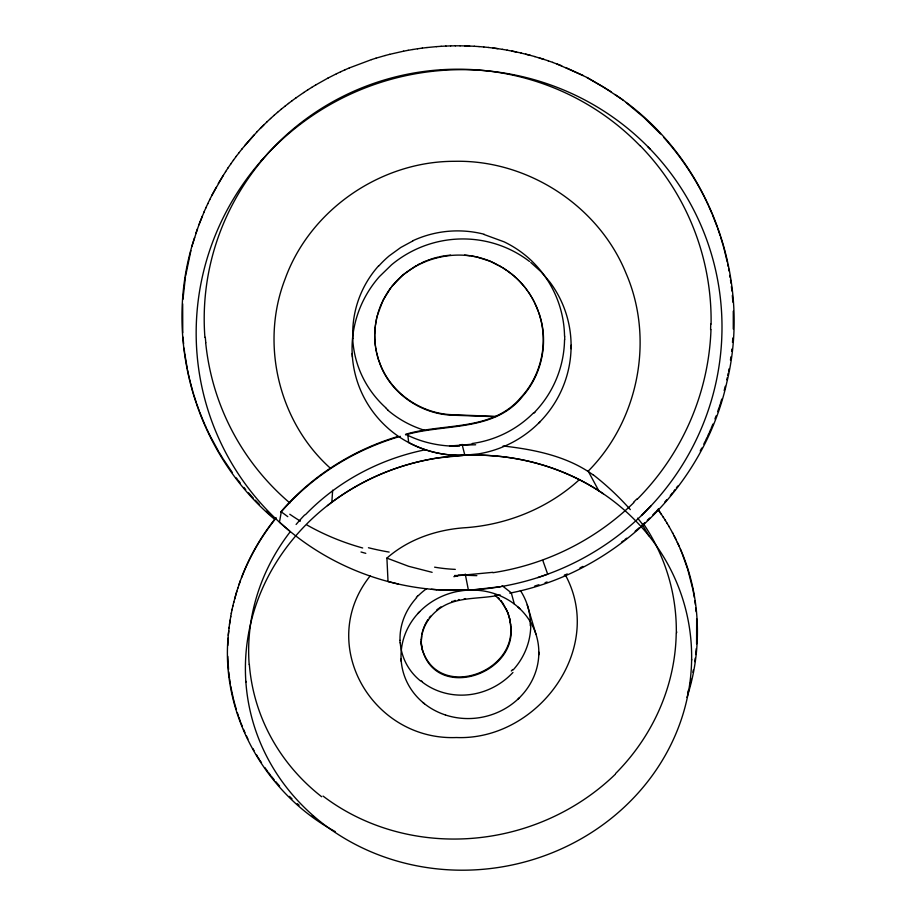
<?xml version="1.0" encoding="UTF-8"?>
<svg xmlns="http://www.w3.org/2000/svg" width="916" height="916" viewBox="0 0 916 916"><rect width="100%" height="100%" fill="white"/><g stroke="black" fill="none" stroke-linecap="round" stroke-linejoin="round"><path stroke-width="1.37" d="M676.684 631.811L676.684 632.601M564.703 339.676L564.703 336.252M691.637 659.257L691.626 660.196M421.314 641.543L421.566 636.105M374.747 335.222L374.804 332.187M530.272 625.662L530.272 623.006M710.736 324.092L710.598 329.531M571.057 348.698L571.092 345.229M733.269 329.05L733.281 311.142M374.77 333.905L374.862 330.871M421.268 639.425L421.314 642.208M538.791 654.791L538.837 652.146M227.821 645.437L228.164 638.177M182.673 303.814L182.753 332.737M696.595 643.868L696.664 618.815M374.884 331.26L374.953 329.554M327.436 505.632L331.832 502.254L332.657 490.175M421.383 639.551C422.058 628.033 428.425 617.338 437.39 610.262C454.909 595.698 479.457 599.751 500.17 594.919M732.491 342.424L732.823 337.97M182.937 299.36L185.421 277.09M374.976 329.943L375.194 326.92M696.24 648.631L695.656 654.562M228.256 635.326L229.172 627.265M228.771 630.906C218.741 711.514 264.369 793.382 335.245 831.602M375.079 328.626L375.354 325.604M731.609 351.297L731.85 349.076M228.989 628.044L230.179 620.006M375.377 325.993L375.732 322.993M730.441 360.125L730.911 356.816M694.729 661.661L695.221 658.123M229.458 624.414L230.775 616.376M375.549 324.676L375.949 321.676M185.605 275.979L190.883 250.606M421.772 634.788L422.505 631.49M230.603 617.144L231.439 612.758M375.972 322.054L376.465 319.077M728.586 371.083L728.999 368.908M692.885 672.252L693.332 669.905M231.267 613.514L232.172 609.14M376.213 320.749L376.751 317.783M727.728 375.445L728.174 373.27M232 609.896L232.973 605.533M726.789 379.785L727.27 377.621M232.79 606.289L233.832 601.927M376.774 318.15L378.526 311.371M691.362 679.26L689.611 686.21M233.66 602.682L236.809 591.186M377.06 316.489L377.392 315.207M724.167 390.56L725.266 386.266M234.588 599.087L237.942 587.637M191.81 246.507L197.501 228.92M377.77 314.291L383.06 300.253L390.857 287.681M422.688 630.838L423.306 628.88M687.63 693.103L688.649 689.668M194.627 237.542C161.617 336.401 194.81 452.653 274.777 519.429M720.445 403.315L721.751 399.09M686.966 697.362C703.499 646.982 700.5 590.213 677.313 542.386M719.415 406.464L720.102 404.368M237.771 588.37L240.381 580.561M195.784 233.477L199.047 224.638M717.629 411.696L719.071 407.517M378.949 310.112L379.384 308.852M238.962 584.82C247.102 560.432 259.961 537.703 276.014 517.666M423.535 628.239L424.291 626.315M198.806 224.889L204.119 211.94M199.448 223.573L202.356 216.142M714.938 418.955L716.117 415.853M379.842 307.593L381.365 303.883M241.526 577.767C249.793 556.31 261.507 536.226 275.899 518.307M711.217 428.161L712.911 424.085M709.442 432.203L710.77 429.169M203.902 212.169L205.963 207.749M707.621 436.211L708.995 433.199M205.734 207.978L207.875 203.604M424.566 625.685L425.161 624.426M381.938 303.013C400.475 260.007 457.737 242.225 498.086 265.148M705.732 440.195L707.152 437.207M207.657 203.821L209.856 199.47M703.774 444.145L705.24 441.18M209.638 199.688L216.245 187.276M211.699 195.577L223.252 175.391M425.471 623.807L426.135 622.571M700.213 450.97L701.77 448.05M218.294 183.463L225.725 171.498M426.478 621.964L426.833 621.357M427.2 620.75L427.967 619.571M225.531 171.67L228.267 167.651M228.073 167.811L230.878 163.838M230.683 163.998L233.557 160.071M233.362 160.22L236.294 156.338M370.144 575.958C315.791 644.062 372.274 740.895 456.363 737.529C537.005 740.792 605.774 649.341 565.344 574.916M429.203 617.831L430.531 616.136M676.42 487.804L677.737 486.053M236.11 156.487L239.11 152.663M673.729 491.262L675.081 489.545M238.927 152.8L241.984 149.022M391.682 286.616L402.948 274.869L416.414 265.491M670.306 495.533L672.367 492.98M241.801 149.159L254.098 134.938M244.744 145.564L257.281 131.538M664.65 502.208L666.791 499.724M260.968 161.101L263.316 158.445M281.006 511.666C311.577 476.068 352.797 450.077 397.647 436.566M280.891 512.296C312.104 475.976 354.389 449.619 400.315 436.337M378.594 266.201L380.415 264.22A105.649 103.577 6.8 0 1 389.231 255.85L400.761 247.492L412.841 240.942M512.651 669.516L511.3 670.993M417.936 613.502L419.677 611.659M416.333 597.301L418.04 595.526M650.875 505.975L641.463 515.525M656.543 511.082L658.799 508.701M535.391 411.742L533.891 413.299M587.957 471.385C638.532 420.707 654.597 339.252 626.086 273.426C598.721 205.734 527.547 159.647 454.702 161.308C381.113 161.101 309.986 209.627 285.048 279.14C260.064 343.546 278.59 421.612 329.955 467.836M257.133 131.652L263.831 124.908M540.142 421.623L538.585 423.192M652.742 514.998L655.787 511.872M636.78 499.071L633.506 502.311M260.384 128.309L267.197 121.668M519.498 697.66L518.044 699.057M647.28 520.345L649.639 518.078M267.06 121.771L270.609 118.485M644.898 522.589L641.692 525.544M270.483 118.588L274.09 115.359M579.507 479.537C548.684 507.773 508.117 524.399 466.565 527.627C437.665 529.322 408.708 538.883 386.77 558.222M639.253 527.719L635.132 531.291M273.953 115.45L277.617 112.29M277.491 112.382L281.201 109.279M281.075 109.359L284.842 106.325M436.714 609.976L438.455 608.602M284.727 106.405L288.529 103.439M624.975 539.524L626.704 538.184M288.414 103.508L292.261 100.611M331.832 502.254L332.92 501.453A223.607 206.901 -10.6 0 1 438.18 457.897L463.473 455.355M621.506 542.158L623.258 540.852M292.158 100.68L296.051 97.84M439.062 608.155L439.657 607.732M295.96 97.909L303.78 92.493M440.275 607.308L440.894 606.884M303.688 92.55L307.707 89.917M307.627 89.974L311.692 87.409M311.612 87.455L315.711 84.959M315.642 85.016L328.031 78.043M417.627 264.839L420.066 263.568M327.985 78.078L336.447 73.772M579.988 567.897L582.897 566.42M336.412 73.807L340.706 71.746M421.314 262.972L426.375 260.774M340.672 71.78L345.011 69.788M344.977 69.822L349.34 67.91M564.267 575.248L567.256 573.954M349.317 67.933L371.484 59.62M427.669 260.27L428.963 259.789M451.702 601.537L452.412 601.285M545.054 582.679L547.104 581.981M430.268 259.343L431.585 258.907M537.818 577.572L547.688 574.183L542.81 560.443M371.472 59.609L376.007 58.189M534.749 586.034L538.894 584.74M375.984 58.177L385.109 55.544M453.867 600.816L455.332 600.392M432.902 258.484L438.26 257.053M385.075 55.544L389.689 54.342M405.513 434.333C443.813 422.768 492.51 431.711 521.067 397.269C540.829 376.007 548.237 344.221 539.902 316.409M405.57 434.871C444.707 423.41 494.949 432.1 523.105 395.701C542.558 373.339 548.959 340.305 538.642 312.448M389.655 54.342L403.578 51.193M509.754 593.144C614.911 572.855 703.706 487.106 726.812 382.407C753.124 275.464 706.923 155.365 614.957 94.485M439.611 256.743L443.71 255.965M458.309 599.671L459.053 599.522M403.509 51.193L408.238 50.3M408.17 50.311L412.91 49.498M500.319 586.721L471.637 589.961M412.841 49.498L417.604 48.766M457.244 575.717L492.842 572.328M445.084 255.747L450.615 255.106M417.524 48.766L422.299 48.113M472.335 444.168L462.42 445.073M422.219 48.124L427.016 47.54M464.194 598.755L465.511 598.606M426.925 47.552L436.463 46.636M449.527 446L461.927 445.096M436.36 46.647L441.203 46.315M471.168 589.996L472.106 589.938M436.325 589.686L470.481 590.03M441.088 46.315L445.943 46.063M407.712 434.299L408.685 442.554A109.783 107.939 -22.7 0 0 462.088 455.378L463.13 455.378M470.137 590.053L470.813 590.064M469.45 590.087L468.877 590.11M463.267 455.366L478.45 453.889A109.783 107.939 -22.7 0 0 549.84 282.048L541.104 271.812L530.765 262.457M443.481 590.122A263.396 259.491 -24.6 0 0 468.408 590.133L469.095 590.11M464.755 455.298L464.859 455.298A223.607 206.901 -10.6 0 1 487.804 455.435L500.056 456.42A223.664 206.97 -10.6 0 1 651.608 776.436A223.664 206.97 -10.6 0 1 272.258 766.463A223.664 206.97 -10.6 0 1 462.088 455.424M464.458 455.309L463.817 455.332M445.817 46.075L450.683 45.892M459.569 445.176L475.644 444.775M462.981 455.355L462.259 455.366M462.603 455.366L449.561 454.874A109.897 108.054 -22.8 0 1 389.185 429.26L387.548 427.795A109.783 107.939 -22.7 0 1 379.373 276.655L391.567 264.793A109.783 107.939 -22.7 0 1 529.299 261.312L529.482 261.461M450.546 45.903L455.424 45.811M470.263 590.076L472.106 590.053M455.286 45.811L460.175 45.8M458.275 575.019L476.858 575.649M460.027 45.811L469.656 46.029M464.767 45.88L474.385 46.269M442.714 590.087L440.149 589.938M438.398 589.824L439.256 589.881M474.225 46.269L479.125 46.579M437.573 589.767L431.322 589.263M478.954 46.59L483.843 46.979M464.549 255.095L470.103 255.724M503.079 445.989C534.188 449.493 567.084 456.088 592.904 474.751M483.671 46.991L488.56 47.46M488.377 47.46L497.96 48.651M493.071 48.021L502.644 49.361M494.732 416.677L453.546 415.234C420.662 414.65 388.785 392.334 378.903 360.641M496.277 416.448L453.42 414.742C421.108 414.169 389.987 392.643 379.339 361.877M502.437 49.372L507.304 50.162M471.488 255.942L475.61 256.72M507.098 50.162L516.59 51.994M432.134 572.328L408.582 566.283L386.907 558.107L388.029 581.511L398.162 584.007M511.735 51.044L521.204 53.025M476.973 257.03L490.3 261.278L501.75 267.209M520.975 53.025L530.375 55.326M484.129 234.53L504.178 241.87A106.863 106.508 27.1 0 1 531.99 261.186L533.913 263.155A106.966 106.783 -46.8 0 1 564.542 336.252M525.566 54.136L534.921 56.586M365.793 553.344L361.007 552.005M534.669 56.586L543.955 59.345M539.192 57.926L548.432 60.845M548.157 60.834L552.875 62.414M552.6 62.391L561.68 65.769M557.008 64.04L583.103 75.456M565.733 67.544L587.282 77.608L611.453 91.932M586.95 77.562L603.22 86.837L622.926 99.97M499.128 265.514L506.468 270.231M502.747 267.632L510.979 273.552M603.255 493.735L597.679 490.071A223.412 206.741 -10.6 0 0 493.071 455.79A223.012 206.375 -10.7 0 0 464.859 455.298L462.58 446.332M502.094 585.645L511.277 592.824L514.368 604.079M287.796 516.67L281.292 511.838L279.46 522.189L289.605 530.994M507.418 270.724L513.155 275.327M422.39 681.676L420.913 680.565M312.15 815.652L314.085 817.061M626.269 102.707L644.108 117.614L660.55 133.919M424.486 703.763L422.952 702.515M511.861 274.113L515.261 277.159M494.903 595.068L501.063 601.274L506.182 609.232M387.834 409.899L386.266 408.525M297.311 803.664L299.108 805.233M514.002 275.911L516.292 278.109M517.987 607.033L519.807 608.705M272.75 516.945L266.419 511.22M516.074 277.777L517.311 279.059M289.456 796.382L292.032 798.855M517.093 278.739L518.319 280.044M518.09 279.712L519.292 281.029M647.795 146.652L650.211 149.125M259.262 504.281L255.289 500.182M639.918 145.678L637.559 143.285A253.148 249.106 -10.1 0 0 267.896 153.407L265.743 156.006A251.625 246.873 -17.1 0 0 204.909 337.34M519.074 280.708L521.215 283.067M498.476 597.827L499.46 598.892M520.036 281.716L523.07 285.162M253.331 498.109L248.534 492.831M663.665 137.331C678.996 154.449 692.164 173.502 702.755 193.906M279.598 786.088L275.716 781.611M521.925 283.777L523.963 286.227M243.885 487.404L245.717 489.591M274.193 779.791L271.216 776.104M523.734 285.895L524.845 287.315M500.88 600.553L502.632 602.877M524.616 286.983L525.715 288.414M238.263 480.442L240.255 482.972M268.319 772.348L270.483 775.176M525.475 288.071L526.551 289.525M236.305 477.889L237.599 479.595M267.609 771.398L264.827 767.562M526.322 289.181L527.387 290.647M657.928 509.399L661.455 514.426M527.147 290.303L528.188 291.78M232.446 472.713L223.401 459.34M658.97 510.785L663.493 517.494M527.96 291.448L528.979 292.937M503.056 603.472L507.67 612.552M528.75 292.593L529.746 294.093M260.178 760.704L261.484 762.685M529.517 293.75L530.501 295.273M663.092 516.876L665.474 520.586M258.266 757.715L259.537 759.707M530.261 294.929L531.234 296.463M665.073 519.967L667.398 523.712M222.817 458.424L218.901 451.966M256.411 754.681L257.648 756.708M530.994 296.108L531.944 297.654M666.985 523.082L669.264 526.86M642.826 525.509L648.952 535.849M531.704 297.311L533.307 300.093M218.34 451.038L210.611 436.783M668.852 526.242L672.825 533.261M252.862 748.532L254.03 750.593M532.391 298.513L533.959 301.318M588.198 471.145L598.778 490.77M672.413 532.62L676.157 539.753M533.719 300.963L534.589 302.555M703.27 194.913L704.301 196.951M674.107 535.849L679.248 546.348M534.349 302.2L536.913 307.616M208.688 432.89L210.119 435.81M704.816 197.971L706.316 201.051M246.415 735.869L247.938 739.075M534.955 303.459L538.425 311.509M506.319 609.151L507.945 613.239M206.833 428.974L208.218 431.917M706.82 202.081L708.263 205.173M205.035 425.013L206.375 427.99M708.744 206.214L711.95 213.508M243.53 729.376L244.95 732.64M203.306 421.028L204.6 424.028M680.29 549.016L681.687 552.371M202.883 420.032L199.642 411.948M712.396 214.562L717.32 227.282M682.134 553.493L687.767 569.397L692.817 589.171M240.874 722.781L242.167 726.09M537.188 308.543L539.753 315.459M198.509 408.88L199.264 410.918M240.461 721.659L238.847 717.205M507.75 612.495L509.651 618.827M196.677 403.738L198.131 407.86M508.002 613.182L508.437 614.613M717.697 228.347L720.251 235.87M196.333 402.708L193.974 395.437M378.926 361.076L378.102 358.156M237.336 712.705L238.458 716.083M508.472 614.567L509.468 618.117M378.514 359.828L377.381 355.637M720.583 236.958L722.884 244.549M527.227 604.926L535.917 634.124M193.036 392.288L193.665 394.384M235.263 705.87L236.271 709.293M192.726 391.246L190.436 382.785M723.182 245.637L723.789 247.824M377.758 357.32L376.751 353.084M422.379 649.845C438.627 700.637 517.219 673.02 510.475 624.586M234.324 702.435L234.954 704.725M724.098 248.912L727.281 262.091M462.099 444.397L462.431 445.703M233.443 698.977L234.038 701.278M189.383 378.526L190.173 381.72M377.071 354.778L376.465 351.801M233.179 697.809L231.416 689.656M422.299 650.005L421.704 646.65M188.41 374.243L189.143 377.449M509.456 618.082L509.811 619.537M187.517 369.938L188.192 373.167M727.739 264.3L728.197 266.51M509.617 618.792L509.96 620.258M376.476 352.225L375.961 349.225M465.248 574.046L468.408 590.133M421.818 647.291C434.424 703.465 521.204 673.878 510.235 622.399M187.299 368.862L184.769 353.645M728.609 268.731L729.033 270.941M509.765 619.514L510.223 621.701M693.057 590.351L693.721 593.877M376.213 350.931L375.732 347.931M230.763 686.13L231.175 688.488M509.903 620.224L510.327 622.422M693.927 595.057L694.328 597.427M230.363 683.771L229.641 679.042M729.8 275.384L730.144 277.617M421.6 645.998L421.784 647.44M375.537 346.637L375.755 348.343M510.143 621.678L510.601 624.609M730.499 279.838L730.957 283.181M375.549 347.05L375.205 344.027M694.866 600.976L695.358 604.526M421.509 645.345L421.681 646.799M184.07 348.172L184.62 352.557M229.469 677.863L228.782 671.909M731.392 286.525L731.895 291.002M375.377 345.744L375.068 342.721M421.44 644.692L421.589 646.146M695.771 608.098L696.137 611.659M205.779 342.664L205.299 337.306M421.371 644.04L421.52 645.494M183.601 343.775L183.04 337.157M732.331 295.467L732.857 302.188M400.086 642.837L399.914 640.353M401.265 661.512L401.082 658.867M228.553 669.516L227.786 656.314M374.953 341.416L375.091 343.122M421.326 643.387L421.452 644.841M352.408 356.977L352.179 353.484M249.175 664.501L249.106 663.596A217.321 199.448 -10.4 0 1 290.338 531.612M245.9 682.157L245.843 681.332M374.873 340.099L374.976 341.817M421.28 642.734L421.394 644.177M374.804 338.783L374.884 340.5M352.706 338.554L352.912 341.84A104.596 101.951 -9.1 0 0 386.438 408.341M421.257 642.07L421.36 643.524M374.759 337.466L374.816 339.183M421.245 641.406L421.337 642.86M374.736 336.149L374.77 337.867M374.736 334.832L374.747 336.55M520.403 590.522A66.444 64.349 -17.6 0 1 530.421 622.995M530.765 625.651A67.509 65.254 -30.2 0 1 513.132 669.94M512.949 672.47A68.093 64.418 -38.1 0 1 422.15 681.962M420.547 680.966A67.452 60.227 -26.4 0 1 400.235 642.814M400.029 640.341A67.017 59.7 -17.6 0 1 416.734 597.598M418.269 595.721A66.971 60.651 -11.1 0 1 426.627 588.656M453.855 576.679A66.971 60.651 -11.1 0 1 457.29 576.038M459.534 446.172A104.687 88.772 -10.6 0 1 407.185 435.043M533.501 412.921A106.371 105.317 -32.9 0 1 472.255 443.493M564.542 339.676A106.737 106.153 -45.8 0 1 535.219 411.582M412.761 240.782A106.336 105.489 23.2 0 1 484.198 234.256M352.866 338.542A105.191 102.981 4 0 1 378.411 266.052M424.348 430.222A104.218 101.687 -16.4 0 1 387.697 410.059M305.417 514.723A217.493 199.585 -10.1 0 1 425.619 449.71M296.108 524.467A217.321 199.448 -10.4 0 1 304.604 514.998M321.665 796.748A216.955 198.52 -12.4 0 1 249.347 664.478M615.369 774.203A215.97 198.211 -15.6 0 1 323.062 796.084M676.226 632.612A214.619 201.085 -17.5 0 1 615.575 773.551M643.593 523.963A213.772 201.383 -14.4 0 1 676.329 631.708M592.995 474.614A283.41 270.369 88 0 1 630.322 509.594M637.605 518.135A283.41 270.369 88 0 1 643.192 525.2M472.084 589.938A263.59 259.686 -24.7 0 0 721.751 338.405L721.934 332.817A263.59 259.686 -24.7 0 0 452.103 69.856A263.59 259.686 -24.7 0 0 196.906 352.5L197.398 358.167A263.59 259.686 -24.7 0 0 436.314 589.686M289.857 502.976A250.686 245.957 -20.9 0 1 205.688 342.676M640.032 145.564A254.167 252.095 -14.3 0 1 711.079 324.092M710.988 329.542A254.728 252.598 -23.4 0 1 637.101 499.38M633.826 502.621A255.358 252.667 -27.3 0 1 492.9 572.718M458.252 575.58A81.375 50.655 -0.4 0 1 454.565 575.488M455.309 569.374A101.985 61.784 -0.3 0 1 434.596 567.164M389.14 552.085A272.865 223.435 -20 0 1 368.45 547.734M362.679 547.986A284.235 249.873 -33.1 0 1 306.906 524.971M300.379 521.124A284.235 249.873 -33.1 0 1 289.777 514.242M445.451 714.984A69.078 64.074 -10.8 0 0 537.955 642.299A69.078 64.074 -10.8 0 0 426.387 605.648A69.078 64.074 -10.8 0 0 445.451 714.984"/></g></svg>
